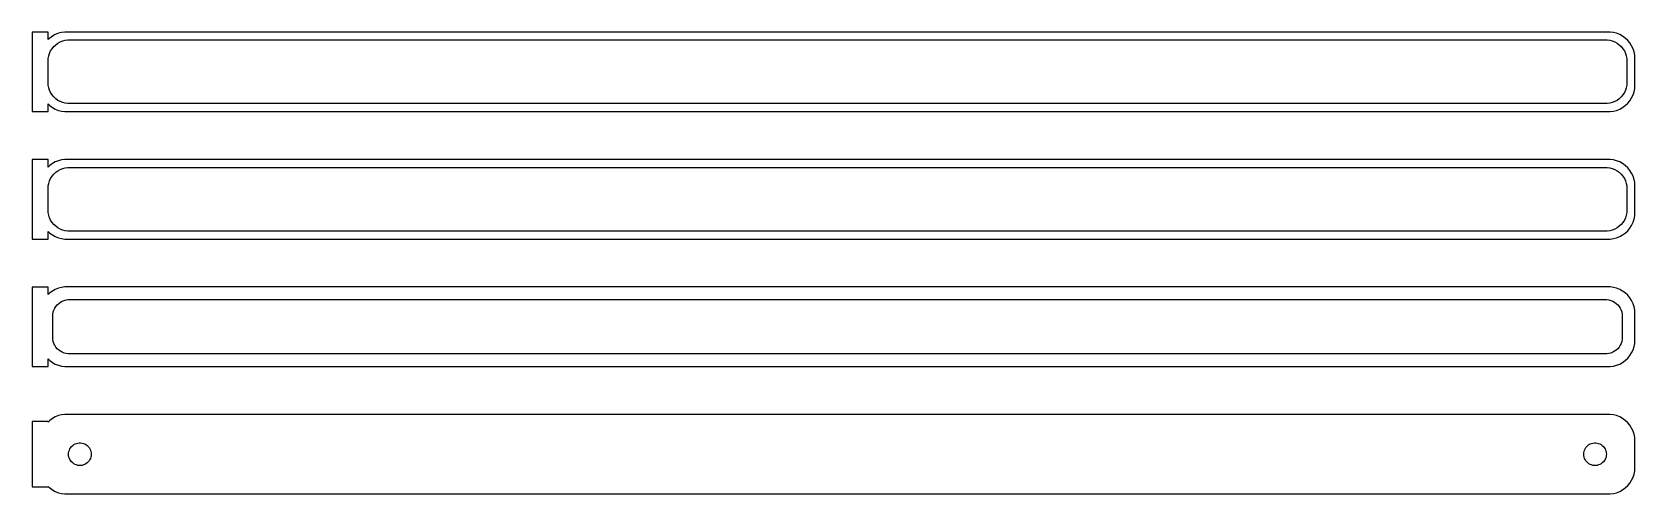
# Model space of a CAD drawing. Header units: metres. Extents: x -152 to 150, y 89 to 175.
import ezdxf

# ---------------------------------------------------------------- set-up
doc = ezdxf.new("R2010")
doc.units = ezdxf.units.M

msp = doc.modelspace()

# ---------------------------------------------------------------- linework, layer by layer
for p, q in [((-148.5, 175.49), (-151.5, 175.49)), ((-151.5, 175.49), (-151.5, 160.51)), ((-148.5, 174.059), (-148.5, 175.49)), ((-147.129, 175.024), (-147.679, 174.722)), ((-146.545, 175.255), (-147.129, 175.024)), ((-145.937, 175.411), (-146.545, 175.255)), ((-145.314, 175.49), (-145.937, 175.411)), ((145.314, 175.49), (-145.314, 175.49)), ((145.937, 175.411), (145.314, 175.49)), ((146.545, 175.255), (145.937, 175.411)), ((147.129, 175.024), (146.545, 175.255)), ((147.679, 174.722), (147.129, 175.024)), ((-148.187, 174.353), (-148.5, 174.059)), ((-148.219, 171.472), (-148.005, 171.927)), ((-147.679, 174.722), (-148.187, 174.353)), ((-148.005, 171.927), (-147.736, 172.351)), ((-147.736, 172.351), (-147.416, 172.738)), ((-147.416, 172.738), (-147.05, 173.082)), ((-147.05, 173.082), (-146.643, 173.377)), ((-146.643, 173.377), (-146.203, 173.619)), ((-146.203, 173.619), (-145.736, 173.804)), ((-145.736, 173.804), (-145.25, 173.929)), ((-145.25, 173.929), (-144.751, 173.992)), ((-144.751, 173.992), (144.751, 173.992)), ((144.751, 173.992), (145.25, 173.929)), ((145.25, 173.929), (145.736, 173.804)), ((145.736, 173.804), (146.203, 173.619)), ((146.203, 173.619), (146.643, 173.377)), ((146.643, 173.377), (147.05, 173.082)), ((147.05, 173.082), (147.416, 172.738)), ((147.416, 172.738), (147.736, 172.351)), ((148.187, 174.353), (147.679, 174.722)), ((147.736, 172.351), (148.005, 171.927)), ((148.005, 171.927), (148.219, 171.472)), ((148.645, 173.923), (148.187, 174.353)), ((149.045, 173.439), (148.645, 173.923)), ((149.382, 172.909), (149.045, 173.439)), ((149.649, 172.341), (149.382, 172.909)), ((149.843, 171.743), (149.649, 172.341)), ((-148.5, 170), (-148.468, 170.501)), ((-148.5, 166), (-148.5, 170)), ((-148.468, 170.501), (-148.374, 170.995)), ((-148.374, 170.995), (-148.219, 171.472)), ((148.219, 171.472), (148.374, 170.995)), ((148.374, 170.995), (148.468, 170.501)), ((148.468, 170.501), (148.5, 170)), ((148.5, 170), (148.5, 166)), ((149.961, 171.127), (149.843, 171.743)), ((150, 170.5), (149.961, 171.127)), ((150, 165.5), (150, 170.5)), ((-148.468, 165.499), (-148.5, 166)), ((148.5, 166), (148.468, 165.499)), ((-148.374, 165.005), (-148.468, 165.499)), ((-148.219, 164.528), (-148.374, 165.005)), ((-148.005, 164.073), (-148.219, 164.528)), ((-147.736, 163.649), (-148.005, 164.073)), ((-147.416, 163.262), (-147.736, 163.649)), ((-147.05, 162.918), (-147.416, 163.262)), ((-146.643, 162.623), (-147.05, 162.918)), ((147.05, 162.918), (146.643, 162.623)), ((147.416, 163.262), (147.05, 162.918)), ((147.736, 163.649), (147.416, 163.262)), ((148.005, 164.073), (147.736, 163.649)), ((148.219, 164.528), (148.005, 164.073)), ((148.374, 165.005), (148.219, 164.528)), ((148.468, 165.499), (148.374, 165.005)), ((149.045, 162.561), (149.382, 163.091)), ((149.382, 163.091), (149.649, 163.659)), ((149.649, 163.659), (149.843, 164.257)), ((149.843, 164.257), (149.961, 164.873)), ((149.961, 164.873), (150, 165.5)), ((-151.5, 160.51), (-148.5, 160.51)), ((-148.5, 161.941), (-148.187, 161.647)), ((-148.5, 160.51), (-148.5, 161.941)), ((-148.187, 161.647), (-147.679, 161.278)), ((-147.679, 161.278), (-147.129, 160.976)), ((-147.129, 160.976), (-146.545, 160.745)), ((-146.203, 162.381), (-146.643, 162.623)), ((-146.545, 160.745), (-145.937, 160.589)), ((-145.736, 162.196), (-146.203, 162.381)), ((-145.937, 160.589), (-145.314, 160.51)), ((-145.25, 162.071), (-145.736, 162.196)), ((-145.314, 160.51), (145.314, 160.51)), ((-144.751, 162.008), (-145.25, 162.071)), ((144.751, 162.008), (-144.751, 162.008)), ((145.25, 162.071), (144.751, 162.008)), ((145.736, 162.196), (145.25, 162.071)), ((145.314, 160.51), (145.937, 160.589)), ((146.203, 162.381), (145.736, 162.196)), ((145.937, 160.589), (146.545, 160.745)), ((146.643, 162.623), (146.203, 162.381)), ((146.545, 160.745), (147.129, 160.976)), ((147.129, 160.976), (147.679, 161.278)), ((147.679, 161.278), (148.187, 161.647)), ((148.187, 161.647), (148.645, 162.077)), ((148.645, 162.077), (149.045, 162.561)), ((-148.5, 151.49), (-151.5, 151.49)), ((-151.5, 151.49), (-151.5, 136.51)), ((-148.5, 150.059), (-148.5, 151.49)), ((-147.129, 151.024), (-147.679, 150.722)), ((-146.545, 151.255), (-147.129, 151.024)), ((-145.937, 151.411), (-146.545, 151.255)), ((-145.314, 151.49), (-145.937, 151.411)), ((145.314, 151.49), (-145.314, 151.49)), ((145.937, 151.411), (145.314, 151.49)), ((146.545, 151.255), (145.937, 151.411)), ((147.129, 151.024), (146.545, 151.255)), ((147.679, 150.722), (147.129, 151.024)), ((-148.187, 150.353), (-148.5, 150.059)), ((-148.219, 147.472), (-148.005, 147.927)), ((-147.679, 150.722), (-148.187, 150.353)), ((-148.005, 147.927), (-147.736, 148.351)), ((-147.736, 148.351), (-147.416, 148.738)), ((-147.416, 148.738), (-147.05, 149.082)), ((-147.05, 149.082), (-146.643, 149.377)), ((-146.643, 149.377), (-146.203, 149.619)), ((-146.203, 149.619), (-145.736, 149.804)), ((-145.736, 149.804), (-145.25, 149.929)), ((-145.25, 149.929), (-144.751, 149.992)), ((-144.751, 149.992), (144.751, 149.992)), ((144.751, 149.992), (145.25, 149.929)), ((145.25, 149.929), (145.736, 149.804)), ((145.736, 149.804), (146.203, 149.619)), ((146.203, 149.619), (146.643, 149.377)), ((146.643, 149.377), (147.05, 149.082)), ((147.05, 149.082), (147.416, 148.738)), ((147.416, 148.738), (147.736, 148.351)), ((148.187, 150.353), (147.679, 150.722)), ((147.736, 148.351), (148.005, 147.927)), ((148.005, 147.927), (148.219, 147.472)), ((148.645, 149.923), (148.187, 150.353)), ((149.045, 149.439), (148.645, 149.923)), ((149.382, 148.909), (149.045, 149.439)), ((149.649, 148.341), (149.382, 148.909)), ((149.843, 147.743), (149.649, 148.341)), ((149.961, 147.127), (149.843, 147.743)), ((-148.5, 146), (-148.468, 146.501)), ((-148.5, 142), (-148.5, 146)), ((-148.468, 146.501), (-148.374, 146.995)), ((-148.374, 146.995), (-148.219, 147.472)), ((148.219, 147.472), (148.374, 146.995)), ((148.374, 146.995), (148.468, 146.501)), ((148.468, 146.501), (148.5, 146)), ((148.5, 146), (148.5, 142)), ((150, 146.5), (149.961, 147.127)), ((150, 141.5), (150, 146.5)), ((-148.468, 141.499), (-148.5, 142)), ((148.5, 142), (148.468, 141.499)), ((-148.374, 141.005), (-148.468, 141.499)), ((-148.219, 140.528), (-148.374, 141.005)), ((-148.005, 140.073), (-148.219, 140.528)), ((-147.736, 139.649), (-148.005, 140.073)), ((-147.416, 139.262), (-147.736, 139.649)), ((-147.05, 138.918), (-147.416, 139.262)), ((-146.643, 138.623), (-147.05, 138.918)), ((147.05, 138.918), (146.643, 138.623)), ((147.416, 139.262), (147.05, 138.918)), ((147.736, 139.649), (147.416, 139.262)), ((148.005, 140.073), (147.736, 139.649)), ((148.219, 140.528), (148.005, 140.073)), ((148.374, 141.005), (148.219, 140.528)), ((148.468, 141.499), (148.374, 141.005)), ((149.045, 138.561), (149.382, 139.091)), ((149.382, 139.091), (149.649, 139.659)), ((149.649, 139.659), (149.843, 140.257)), ((149.843, 140.257), (149.961, 140.873)), ((149.961, 140.873), (150, 141.5)), ((-151.5, 136.51), (-148.5, 136.51)), ((-148.5, 137.941), (-148.187, 137.647)), ((-148.5, 136.51), (-148.5, 137.941)), ((-148.187, 137.647), (-147.679, 137.278)), ((-147.679, 137.278), (-147.129, 136.976)), ((-147.129, 136.976), (-146.545, 136.745)), ((-146.203, 138.381), (-146.643, 138.623)), ((-146.545, 136.745), (-145.937, 136.589)), ((-145.736, 138.196), (-146.203, 138.381)), ((-145.937, 136.589), (-145.314, 136.51)), ((-145.25, 138.071), (-145.736, 138.196)), ((-145.314, 136.51), (145.314, 136.51)), ((-144.751, 138.008), (-145.25, 138.071)), ((144.751, 138.008), (-144.751, 138.008)), ((145.25, 138.071), (144.751, 138.008)), ((145.736, 138.196), (145.25, 138.071)), ((145.314, 136.51), (145.937, 136.589)), ((146.203, 138.381), (145.736, 138.196)), ((145.937, 136.589), (146.545, 136.745)), ((146.643, 138.623), (146.203, 138.381)), ((146.545, 136.745), (147.129, 136.976)), ((147.129, 136.976), (147.679, 137.278)), ((147.679, 137.278), (148.187, 137.647)), ((148.187, 137.647), (148.645, 138.077)), ((148.645, 138.077), (149.045, 138.561)), ((-148.5, 127.479), (-151.5, 127.479)), ((-151.5, 127.479), (-151.5, 112.521)), ((-148.5, 126.059), (-148.5, 127.479)), ((-147.679, 126.722), (-148.187, 126.353)), ((-147.129, 127.024), (-147.679, 126.722)), ((-146.545, 127.255), (-147.129, 127.024)), ((-145.937, 127.411), (-146.545, 127.255)), ((-145.314, 127.49), (-145.937, 127.411)), ((145.314, 127.49), (-145.314, 127.49)), ((145.937, 127.411), (145.314, 127.49)), ((146.545, 127.255), (145.937, 127.411)), ((147.129, 127.024), (146.545, 127.255)), ((147.679, 126.722), (147.129, 127.024)), ((148.187, 126.353), (147.679, 126.722)), ((-148.187, 126.353), (-148.5, 126.059)), ((-147.228, 123.5), (-147.018, 123.83)), ((-147.018, 123.83), (-146.769, 124.131)), ((-146.769, 124.131), (-146.484, 124.399)), ((-146.484, 124.399), (-146.168, 124.628)), ((-146.168, 124.628), (-145.825, 124.817)), ((-145.825, 124.817), (-145.462, 124.961)), ((-145.462, 124.961), (-145.083, 125.058)), ((-145.083, 125.058), (-144.695, 125.107)), ((-144.695, 125.107), (144.695, 125.107)), ((144.695, 125.107), (145.083, 125.058)), ((145.083, 125.058), (145.462, 124.961)), ((145.462, 124.961), (145.825, 124.817)), ((145.825, 124.817), (146.168, 124.628)), ((146.168, 124.628), (146.484, 124.399)), ((146.484, 124.399), (146.769, 124.131)), ((146.769, 124.131), (147.018, 123.83)), ((147.018, 123.83), (147.228, 123.5)), ((148.645, 125.923), (148.187, 126.353)), ((149.045, 125.439), (148.645, 125.923)), ((149.382, 124.909), (149.045, 125.439)), ((149.649, 124.341), (149.382, 124.909)), ((149.843, 123.743), (149.649, 124.341)), ((149.961, 123.127), (149.843, 123.743)), ((-147.613, 122), (-147.588, 122.39)), ((-147.613, 118), (-147.613, 122)), ((-147.588, 122.39), (-147.515, 122.774)), ((-147.515, 122.774), (-147.394, 123.146)), ((-147.394, 123.146), (-147.228, 123.5)), ((147.228, 123.5), (147.394, 123.146)), ((147.394, 123.146), (147.515, 122.774)), ((147.515, 122.774), (147.588, 122.39)), ((147.588, 122.39), (147.613, 122)), ((147.613, 122), (147.613, 118)), ((150, 122.5), (149.961, 123.127)), ((150, 117.5), (150, 122.5)), ((-147.588, 117.61), (-147.613, 118)), ((-147.515, 117.226), (-147.588, 117.61)), ((147.588, 117.61), (147.515, 117.226)), ((147.613, 118), (147.588, 117.61)), ((-147.394, 116.854), (-147.515, 117.226)), ((-147.228, 116.5), (-147.394, 116.854)), ((-147.018, 116.17), (-147.228, 116.5)), ((-146.769, 115.869), (-147.018, 116.17)), ((-146.484, 115.601), (-146.769, 115.869)), ((-146.168, 115.372), (-146.484, 115.601)), ((-145.825, 115.183), (-146.168, 115.372)), ((-145.462, 115.039), (-145.825, 115.183)), ((-145.083, 114.942), (-145.462, 115.039)), ((-144.695, 114.893), (-145.083, 114.942)), ((144.695, 114.893), (-144.695, 114.893)), ((145.083, 114.942), (144.695, 114.893)), ((145.462, 115.039), (145.083, 114.942)), ((145.825, 115.183), (145.462, 115.039)), ((146.168, 115.372), (145.825, 115.183)), ((146.484, 115.601), (146.168, 115.372)), ((146.769, 115.869), (146.484, 115.601)), ((147.018, 116.17), (146.769, 115.869)), ((147.228, 116.5), (147.018, 116.17)), ((147.394, 116.854), (147.228, 116.5)), ((147.515, 117.226), (147.394, 116.854)), ((149.045, 114.561), (149.382, 115.091)), ((149.382, 115.091), (149.649, 115.659)), ((149.649, 115.659), (149.843, 116.257)), ((149.843, 116.257), (149.961, 116.873)), ((149.961, 116.873), (150, 117.5)), ((-151.5, 112.521), (-148.5, 112.521)), ((-148.5, 112.521), (-148.5, 113.941)), ((-148.5, 113.941), (-148.187, 113.647)), ((-148.187, 113.647), (-147.679, 113.278)), ((-147.679, 113.278), (-147.129, 112.976)), ((-147.129, 112.976), (-146.545, 112.745)), ((-146.545, 112.745), (-145.937, 112.589)), ((-145.937, 112.589), (-145.314, 112.51)), ((-145.314, 112.51), (145.314, 112.51)), ((145.314, 112.51), (145.937, 112.589)), ((145.937, 112.589), (146.545, 112.745)), ((146.545, 112.745), (147.129, 112.976)), ((147.129, 112.976), (147.679, 113.278)), ((147.679, 113.278), (148.187, 113.647)), ((148.187, 113.647), (148.645, 114.077)), ((148.645, 114.077), (149.045, 114.561)), ((-147.679, 102.722), (-148.187, 102.353)), ((-147.129, 103.024), (-147.679, 102.722)), ((-146.545, 103.255), (-147.129, 103.024)), ((-145.937, 103.411), (-146.545, 103.255)), ((-145.314, 103.49), (-145.937, 103.411)), ((145.314, 103.49), (-145.314, 103.49)), ((145.937, 103.411), (145.314, 103.49)), ((146.545, 103.255), (145.937, 103.411)), ((147.129, 103.024), (146.545, 103.255)), ((147.679, 102.722), (147.129, 103.024)), ((148.187, 102.353), (147.679, 102.722)), ((-148.5, 102.153), (-151.5, 102.153)), ((-151.5, 102.153), (-151.5, 89.8474)), ((-148.187, 102.353), (-148.5, 102.059)), ((-148.5, 102.059), (-148.5, 102.153)), ((148.645, 101.923), (148.187, 102.353)), ((149.045, 101.439), (148.645, 101.923)), ((149.382, 100.909), (149.045, 101.439)), ((149.649, 100.341), (149.382, 100.909)), ((149.843, 99.7434), (149.649, 100.341)), ((149.961, 99.1267), (149.843, 99.7434)), ((-144.618, 96.2676), (-144.568, 96.531)), ((-144.568, 96.531), (-144.485, 96.786)), ((-144.485, 96.786), (-144.371, 97.0287)), ((-144.371, 97.0287), (-144.227, 97.2551)), ((-144.227, 97.2551), (-144.057, 97.4617)), ((-144.057, 97.4617), (-143.861, 97.6453)), ((-143.861, 97.6453), (-143.644, 97.8029)), ((-143.644, 97.8029), (-143.409, 97.9321)), ((-143.409, 97.9321), (-143.16, 98.0308)), ((-143.16, 98.0308), (-142.9, 98.0975)), ((-142.9, 98.0975), (-142.634, 98.1311)), ((-142.634, 98.1311), (-142.366, 98.1311)), ((-142.366, 98.1311), (-142.1, 98.0975)), ((-142.1, 98.0975), (-141.84, 98.0308)), ((-141.84, 98.0308), (-141.591, 97.9321)), ((-141.591, 97.9321), (-141.356, 97.8029)), ((-141.356, 97.8029), (-141.139, 97.6453)), ((-141.139, 97.6453), (-140.943, 97.4617)), ((-140.943, 97.4617), (-140.773, 97.2551)), ((-140.773, 97.2551), (-140.629, 97.0287)), ((-140.629, 97.0287), (-140.515, 96.786)), ((-140.515, 96.786), (-140.432, 96.531)), ((-140.432, 96.531), (-140.382, 96.2676)), ((140.382, 96.2676), (140.432, 96.531)), ((140.432, 96.531), (140.515, 96.786)), ((140.515, 96.786), (140.629, 97.0287)), ((140.629, 97.0287), (140.773, 97.2551)), ((140.773, 97.2551), (140.943, 97.4617)), ((140.943, 97.4617), (141.139, 97.6453)), ((141.139, 97.6453), (141.356, 97.8029)), ((141.356, 97.8029), (141.591, 97.9321)), ((141.591, 97.9321), (141.84, 98.0308)), ((141.84, 98.0308), (142.1, 98.0975)), ((142.1, 98.0975), (142.366, 98.1311)), ((142.366, 98.1311), (142.634, 98.1311)), ((142.634, 98.1311), (142.9, 98.0975)), ((142.9, 98.0975), (143.16, 98.0308)), ((143.16, 98.0308), (143.409, 97.9321)), ((143.409, 97.9321), (143.644, 97.8029)), ((143.644, 97.8029), (143.861, 97.6453)), ((143.861, 97.6453), (144.057, 97.4617)), ((144.057, 97.4617), (144.227, 97.2551)), ((144.227, 97.2551), (144.371, 97.0287)), ((144.371, 97.0287), (144.485, 96.786)), ((144.485, 96.786), (144.568, 96.531)), ((144.568, 96.531), (144.618, 96.2676)), ((150, 98.5), (149.961, 99.1267)), ((150, 93.5), (150, 98.5)), ((-144.635, 96), (-144.618, 96.2676)), ((-144.618, 95.7324), (-144.635, 96)), ((-144.568, 95.469), (-144.618, 95.7324)), ((-144.485, 95.214), (-144.568, 95.469)), ((-144.371, 94.9713), (-144.485, 95.214)), ((-144.227, 94.7449), (-144.371, 94.9713)), ((-144.057, 94.5383), (-144.227, 94.7449)), ((-143.861, 94.3547), (-144.057, 94.5383)), ((-143.644, 94.1971), (-143.861, 94.3547)), ((-143.409, 94.0679), (-143.644, 94.1971)), ((-143.16, 93.9692), (-143.409, 94.0679)), ((-142.9, 93.9025), (-143.16, 93.9692)), ((-142.634, 93.8689), (-142.9, 93.9025)), ((-142.366, 93.8689), (-142.634, 93.8689)), ((-142.1, 93.9025), (-142.366, 93.8689)), ((-141.84, 93.9692), (-142.1, 93.9025)), ((-141.591, 94.0679), (-141.84, 93.9692)), ((-141.356, 94.1971), (-141.591, 94.0679)), ((-141.139, 94.3547), (-141.356, 94.1971)), ((-140.943, 94.5383), (-141.139, 94.3547)), ((-140.773, 94.7449), (-140.943, 94.5383)), ((-140.629, 94.9713), (-140.773, 94.7449)), ((-140.515, 95.214), (-140.629, 94.9713)), ((-140.432, 95.469), (-140.515, 95.214)), ((-140.382, 95.7324), (-140.432, 95.469)), ((-140.382, 96.2676), (-140.365, 96)), ((-140.365, 96), (-140.382, 95.7324)), ((140.365, 96), (140.382, 96.2676)), ((140.382, 95.7324), (140.365, 96)), ((140.432, 95.469), (140.382, 95.7324)), ((140.515, 95.214), (140.432, 95.469)), ((140.629, 94.9713), (140.515, 95.214)), ((140.773, 94.7449), (140.629, 94.9713)), ((140.943, 94.5383), (140.773, 94.7449)), ((141.139, 94.3547), (140.943, 94.5383)), ((141.356, 94.1971), (141.139, 94.3547)), ((141.591, 94.0679), (141.356, 94.1971)), ((141.84, 93.9692), (141.591, 94.0679)), ((142.1, 93.9025), (141.84, 93.9692)), ((142.366, 93.8689), (142.1, 93.9025)), ((142.634, 93.8689), (142.366, 93.8689)), ((142.9, 93.9025), (142.634, 93.8689)), ((143.16, 93.9692), (142.9, 93.9025)), ((143.409, 94.0679), (143.16, 93.9692)), ((143.644, 94.1971), (143.409, 94.0679)), ((143.861, 94.3547), (143.644, 94.1971)), ((144.057, 94.5383), (143.861, 94.3547)), ((144.227, 94.7449), (144.057, 94.5383)), ((144.371, 94.9713), (144.227, 94.7449)), ((144.485, 95.214), (144.371, 94.9713)), ((144.568, 95.469), (144.485, 95.214)), ((144.618, 95.7324), (144.568, 95.469)), ((144.618, 96.2676), (144.635, 96)), ((144.635, 96), (144.618, 95.7324)), ((149.961, 92.8733), (150, 93.5)), ((148.645, 90.0773), (149.045, 90.5611)), ((149.045, 90.5611), (149.382, 91.0912)), ((149.382, 91.0912), (149.649, 91.6594)), ((149.649, 91.6594), (149.843, 92.2566)), ((149.843, 92.2566), (149.961, 92.8733)), ((-151.5, 89.8474), (-148.5, 89.8474)), ((-148.5, 89.8474), (-148.5, 89.9413)), ((-148.5, 89.9413), (-148.187, 89.6474)), ((-148.187, 89.6474), (-147.679, 89.2784)), ((-147.679, 89.2784), (-147.129, 88.9759)), ((-147.129, 88.9759), (-146.545, 88.7447)), ((-146.545, 88.7447), (-145.937, 88.5886)), ((-145.937, 88.5886), (-145.314, 88.5099)), ((-145.314, 88.5099), (145.314, 88.5099)), ((145.314, 88.5099), (145.937, 88.5886)), ((145.937, 88.5886), (146.545, 88.7447)), ((146.545, 88.7447), (147.129, 88.9759)), ((147.129, 88.9759), (147.679, 89.2784)), ((147.679, 89.2784), (148.187, 89.6474)), ((148.187, 89.6474), (148.645, 90.0773))]:
    msp.add_line(p, q)

doc.saveas('drawing.dxf')
